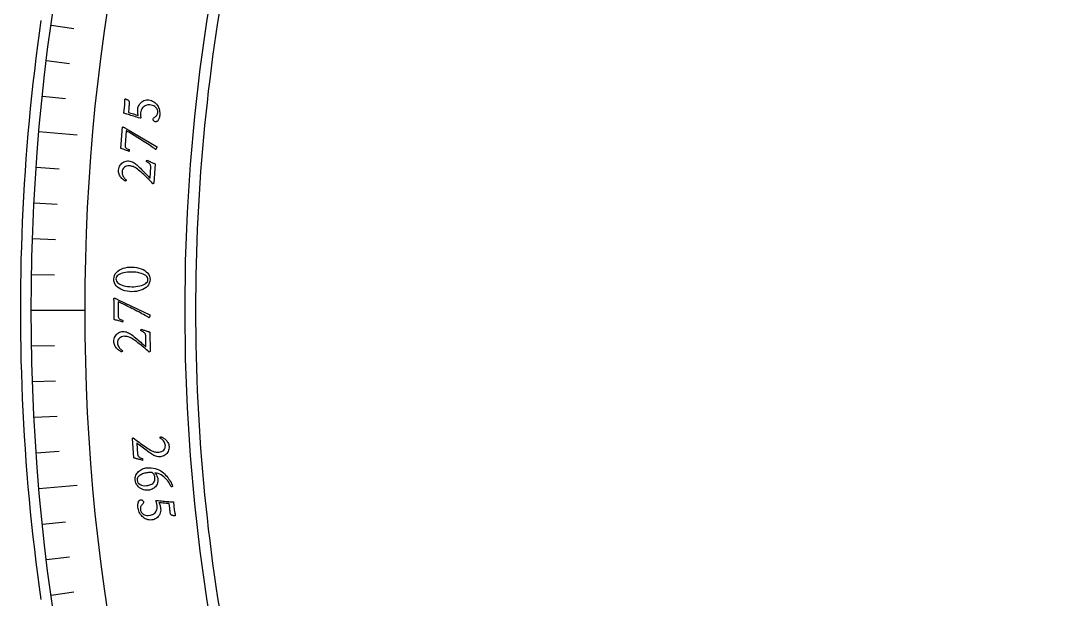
# Model space of a CAD drawing. Header units: millimetres. Extents: x -50 to 50, y -50 to 64.
# Drawn here: x -50 to -24.82, y -7.03 to 7.03 of the extents above; entities that cross this region are included whole.
import ezdxf

# ---------------------------------------------------------------- set-up
doc = ezdxf.new("R2010")
doc.units = ezdxf.units.MM
for name, color, linetype in [('CUT_INNER', 6, 'Continuous'), ('CUT_OUTER', 1, 'Continuous'), ('ENGRAVE', 7, 'Continuous'), ('ENGRAVE_FINE', 8, 'Continuous'), ('TEXT', 5, 'Continuous')]:
    doc.layers.add(name, color=color, linetype=linetype)

msp = doc.modelspace()

# ---------------------------------------------------------------- linework, layer by layer
at = {"layer": 'CUT_INNER'}
msp.add_lwpolyline([(-45.169, 7.2678), (-45.2128, 6.9905), (-45.2548, 6.7129), (-45.2952, 6.4351), (-45.3338, 6.1571), (-45.3707, 5.8788), (-45.4059, 5.6003), (-45.4394, 5.3216), (-45.4712, 5.0427), (-45.5013, 4.7636), (-45.5297, 4.4843), (-45.5564, 4.2048), (-45.5813, 3.9252), (-45.6045, 3.6455), (-45.626, 3.3656), (-45.6458, 3.0856), (-45.6639, 2.8054), (-45.6803, 2.5252), (-45.6949, 2.2448), (-45.7078, 1.9644), (-45.719, 1.6839), (-45.7285, 1.4034), (-45.7362, 1.1228), (-45.7422, 0.8421), (-45.7466, 0.5614), (-45.7491, 0.2807), (-45.75, 0), (-45.7491, -0.2807), (-45.7466, -0.5614), (-45.7422, -0.8421), (-45.7362, -1.1228), (-45.7285, -1.4034), (-45.719, -1.6839), (-45.7078, -1.9644), (-45.6949, -2.2448), (-45.6803, -2.5252), (-45.6639, -2.8054), (-45.6458, -3.0856), (-45.626, -3.3656), (-45.6045, -3.6455), (-45.5813, -3.9252), (-45.5564, -4.2048), (-45.5297, -4.4843), (-45.5013, -4.7636), (-45.4712, -5.0427), (-45.4394, -5.3216), (-45.4059, -5.6003), (-45.3707, -5.8788), (-45.3338, -6.1571), (-45.2952, -6.4351), (-45.2548, -6.7129), (-45.2128, -6.9905), (-45.169, -7.2678)], dxfattribs=at)
at = {"layer": 'CUT_OUTER'}
msp.add_lwpolyline([(-49.5029, -7.0329), (-49.5451, -6.729), (-49.5855, -6.4249), (-49.624, -6.1205), (-49.6606, -5.8159), (-49.6953, -5.5111), (-49.7282, -5.2061), (-49.7592, -4.9009), (-49.7884, -4.5954), (-49.8156, -4.2899), (-49.841, -3.9841), (-49.8645, -3.6782), (-49.8862, -3.3722), (-49.9059, -3.066), (-49.9238, -2.7598), (-49.9398, -2.4534), (-49.9539, -2.1469), (-49.9661, -1.8404), (-49.9765, -1.5337), (-49.9849, -1.2271), (-49.9915, -0.9203), (-49.9962, -0.6136), (-49.9991, -0.3068), (-50, 0), (-49.9991, 0.3068), (-49.9962, 0.6136), (-49.9915, 0.9203), (-49.9849, 1.2271), (-49.9765, 1.5337), (-49.9661, 1.8404), (-49.9539, 2.1469), (-49.9398, 2.4534), (-49.9238, 2.7598), (-49.9059, 3.066), (-49.8862, 3.3722), (-49.8645, 3.6782), (-49.841, 3.9841), (-49.8156, 4.2899), (-49.7884, 4.5954), (-49.7592, 4.9009), (-49.7282, 5.2061), (-49.6953, 5.5111), (-49.6606, 5.8159), (-49.624, 6.1205), (-49.5855, 6.4249), (-49.5451, 6.729), (-49.5029, 7.0329)], dxfattribs=at)
at = {"layer": 'ENGRAVE'}
for points in [[(-49.5557, 4.3356), (-48.6243, 4.2541)], [(-49.745, 0), (-48.436, 0)], [(-49.5557, -4.3356), (-48.6243, -4.2541)]]:
    msp.add_lwpolyline(points, dxfattribs=at)
for radius in [49.745, 48.436, 46.005]:
    msp.add_circle((0, 0), radius, dxfattribs=at)
at = {"layer": 'ENGRAVE_FINE'}
for points in [[(-49.2609, 6.9232), (-48.7053, 6.8451)], [(-49.3742, 6.0624), (-48.8174, 5.994)], [(-49.4725, 5.1998), (-48.9146, 5.1411)], [(-49.6238, 3.47), (-49.0642, 3.4309)], [(-49.6768, 2.6035), (-49.1166, 2.5741)], [(-49.7147, 1.7361), (-49.154, 1.7165)], [(-49.7374, 0.8682), (-49.1765, 0.8584)], [(-49.7374, -0.8682), (-49.1765, -0.8584)], [(-49.7147, -1.7361), (-49.154, -1.7165)], [(-49.6768, -2.6035), (-49.1166, -2.5741)], [(-49.6238, -3.47), (-49.0642, -3.4309)], [(-49.4725, -5.1998), (-48.9146, -5.1411)], [(-49.3742, -6.0624), (-48.8174, -5.994)], [(-49.2609, -6.9232), (-48.7053, -6.8451)]]:
    msp.add_lwpolyline(points, dxfattribs=at)
at = {"layer": 'TEXT'}
for points in [[(-47.1552, 4.8767), (-47.1489, 4.9155), (-47.1383, 4.9508), (-47.1235, 4.9825), (-47.1046, 5.0107), (-47.0825, 5.0353), (-47.0584, 5.0564), (-47.0322, 5.0741), (-47.0041, 5.0882), (-46.975, 5.0986), (-46.9459, 5.1051), (-46.9167, 5.1078), (-46.8875, 5.1065), (-46.8538, 5.101), (-46.8221, 5.0918), (-46.7925, 5.0792), (-46.7649, 5.063), (-46.7396, 5.0439), (-46.7165, 5.0227), (-46.6958, 4.9993), (-46.6775, 4.9737), (-46.6615, 4.9464), (-46.6481, 4.9179), (-46.6371, 4.8881), (-46.6286, 4.8572), (-46.6226, 4.8257), (-46.6193, 4.794), (-46.6186, 4.7623), (-46.6205, 4.7306), (-46.6224, 4.7167), (-46.6254, 4.7012), (-46.6295, 4.6842), (-46.6348, 4.6656), (-46.6411, 4.6468), (-46.6484, 4.6291), (-46.6568, 4.6124), (-46.6662, 4.5968), (-46.6693, 4.5939), (-46.6739, 4.5905), (-46.6799, 4.5866), (-46.6873, 4.582), (-46.6956, 4.578), (-46.7038, 4.5753), (-46.7121, 4.574), (-46.7204, 4.5741), (-46.7342, 4.5765), (-46.7465, 4.581), (-46.7571, 4.5875), (-46.7661, 4.5961), (-46.7731, 4.6058), (-46.7778, 4.616), (-46.7802, 4.6265), (-46.7802, 4.6374), (-46.7776, 4.6504), (-46.7724, 4.6617), (-46.7646, 4.6712), (-46.7543, 4.679), (-46.743, 4.686), (-46.7324, 4.6931), (-46.7223, 4.7003), (-46.7128, 4.7077), (-46.7028, 4.717), (-46.6941, 4.7274), (-46.6868, 4.7388), (-46.6809, 4.7514), (-46.6762, 4.7645), (-46.6725, 4.7776), (-46.6697, 4.7908), (-46.6678, 4.8039), (-46.6672, 4.8221), (-46.6691, 4.8406), (-46.6736, 4.8595), (-46.6805, 4.8787), (-46.6904, 4.8976), (-46.7037, 4.9153), (-46.7205, 4.9319), (-46.7407, 4.9474), (-46.7648, 4.961), (-46.7932, 4.9719), (-46.8257, 4.9801), (-46.8625, 4.9856), (-46.8845, 4.9866), (-46.9071, 4.9849), (-46.9304, 4.9806), (-46.9545, 4.9736), (-46.9783, 4.9635), (-47.0006, 4.9501), (-47.0215, 4.9332), (-47.0411, 4.9129), (-47.058, 4.8886), (-47.0713, 4.8599), (-47.0809, 4.8268), (-47.0868, 4.7892), (-47.0877, 4.777), (-47.0879, 4.7628), (-47.0876, 4.7466), (-47.0867, 4.7285), (-47.0851, 4.7106), (-47.0831, 4.6953), (-47.0806, 4.6826), (-47.0775, 4.6725), (-47.0781, 4.6705), (-47.0794, 4.6687), (-47.0816, 4.667), (-47.0845, 4.6655), (-47.0878, 4.6643), (-47.0912, 4.6635), (-47.0946, 4.6632), (-47.0981, 4.6633), (-47.1356, 4.6748), (-47.1731, 4.6863), (-47.2106, 4.6978), (-47.2481, 4.7093), (-47.2849, 4.7206), (-47.3205, 4.7316), (-47.3548, 4.7421), (-47.3878, 4.7523), (-47.4187, 4.7618), (-47.4466, 4.7701), (-47.4716, 4.7774), (-47.4936, 4.7836), (-47.4727, 4.9865), (-47.4714, 5.0007), (-47.4704, 5.0151), (-47.4698, 5.0297), (-47.4694, 5.0445), (-47.4693, 5.0588), (-47.4695, 5.0719), (-47.4698, 5.0838), (-47.4704, 5.0945), (-47.471, 5.1033), (-47.4714, 5.1095), (-47.4717, 5.1133), (-47.4718, 5.1146), (-47.4694, 5.1177), (-47.4672, 5.1207), (-47.4653, 5.1234), (-47.4635, 5.1258), (-47.4617, 5.1278), (-47.4596, 5.1291), (-47.4573, 5.1298), (-47.4546, 5.1298), (-47.4518, 5.1292), (-47.4473, 5.1278), (-47.4413, 5.1256), (-47.4336, 5.1226), (-47.425, 5.1189), (-47.416, 5.1146), (-47.4067, 5.1098), (-47.3969, 5.1044), (-47.3873, 5.0985), (-47.3785, 5.0923), (-47.3704, 5.0857), (-47.3631, 5.0787), (-47.3633, 5.0638), (-47.3636, 5.0475), (-47.3641, 5.0298), (-47.3647, 5.0106), (-47.3657, 4.99), (-47.3672, 4.9676), (-47.3691, 4.9434), (-47.3717, 4.9176), (-47.3835, 4.8023), (-47.3534, 4.7929), (-47.323, 4.7836), (-47.2924, 4.7743), (-47.2615, 4.7651), (-47.2308, 4.756), (-47.2009, 4.7468), (-47.1719, 4.7377), (-47.1436, 4.7285), (-47.1474, 4.7442), (-47.1506, 4.7619), (-47.1531, 4.7818), (-47.1549, 4.8039), (-47.1561, 4.8258), (-47.1565, 4.8452), (-47.1562, 4.8622), (-47.1552, 4.8767)], [(-47.5328, 4.3462), (-47.5317, 4.3599), (-47.5308, 4.3742), (-47.5301, 4.3889), (-47.5296, 4.4043), (-47.5292, 4.4183), (-47.5289, 4.4291), (-47.5285, 4.4367), (-47.5283, 4.4411), (-47.5271, 4.4448), (-47.5245, 4.4472), (-47.5205, 4.4484), (-47.5149, 4.4484), (-47.5074, 4.4469), (-47.4987, 4.4437), (-47.4888, 4.4388), (-47.4778, 4.4322), (-47.466, 4.4246), (-47.4538, 4.4168), (-47.4412, 4.4088), (-47.4281, 4.4005), (-46.6953, 3.9736), (-46.6937, 3.9711), (-46.6927, 3.9678), (-46.6922, 3.964), (-46.6923, 3.9594), (-46.6935, 3.9514), (-46.6957, 3.9426), (-46.6989, 3.933), (-46.7032, 3.9227), (-46.7079, 3.9133), (-46.7127, 3.9067), (-46.7176, 3.9029), (-46.7224, 3.9019), (-46.7488, 3.922), (-46.7779, 3.9433), (-46.8097, 3.9656), (-46.8442, 3.9891), (-46.8805, 4.0134), (-46.9179, 4.038), (-46.9563, 4.063), (-46.9956, 4.0884), (-47.0354, 4.1137), (-47.0748, 4.1386), (-47.1139, 4.1629), (-47.1527, 4.1867), (-47.1904, 4.2096), (-47.2264, 4.2313), (-47.2607, 4.2519), (-47.2932, 4.2713), (-47.3233, 4.2891), (-47.3502, 4.3051), (-47.3739, 4.3192), (-47.3944, 4.3315), (-47.411, 4.3414), (-47.4229, 4.3484), (-47.43, 4.3527), (-47.4324, 4.3541), (-47.4631, 4.0049), (-47.4632, 3.9856), (-47.4599, 3.9685), (-47.4532, 3.9536), (-47.4433, 3.9409), (-47.4297, 3.9295), (-47.4125, 3.9185), (-47.3915, 3.9079), (-47.3668, 3.8977), (-47.3633, 3.8959), (-47.361, 3.8923), (-47.3598, 3.8871), (-47.3599, 3.8802), (-47.3602, 3.8778), (-47.361, 3.8748), (-47.3622, 3.8712), (-47.3637, 3.8671), (-47.3655, 3.8629), (-47.3672, 3.8594), (-47.3688, 3.8565), (-47.3704, 3.8542), (-47.3977, 3.8655), (-47.4252, 3.8765), (-47.4531, 3.8873), (-47.4812, 3.8979), (-47.5079, 3.9077), (-47.5314, 3.9161), (-47.5519, 3.923), (-47.5692, 3.9286)], [(-46.93, 3.6418), (-46.9132, 3.6334), (-46.8954, 3.6247), (-46.8764, 3.6158), (-46.8562, 3.6067), (-46.836, 3.5976), (-46.8164, 3.5889), (-46.7976, 3.5807), (-46.7796, 3.5728), (-46.7634, 3.5659), (-46.7501, 3.5601), (-46.7396, 3.5557), (-46.7321, 3.5525), (-46.7653, 3.0836), (-46.7671, 3.0816), (-46.7693, 3.0795), (-46.7719, 3.0774), (-46.775, 3.0752), (-46.7782, 3.0733), (-46.781, 3.0719), (-46.7836, 3.0712), (-46.7858, 3.071), (-46.8163, 3.1018), (-46.8476, 3.133), (-46.8794, 3.1647), (-46.9119, 3.1968), (-46.9447, 3.2287), (-46.9773, 3.26), (-47.0098, 3.2907), (-47.0421, 3.3206), (-47.0737, 3.3493), (-47.1041, 3.3759), (-47.1331, 3.4006), (-47.1609, 3.4233), (-47.1893, 3.4445), (-47.216, 3.4619), (-47.241, 3.4754), (-47.2644, 3.4851), (-47.2873, 3.492), (-47.3108, 3.4975), (-47.3349, 3.5015), (-47.3597, 3.5041), (-47.3934, 3.5039), (-47.4247, 3.4981), (-47.4536, 3.4868), (-47.48, 3.4698), (-47.5024, 3.4484), (-47.5191, 3.4236), (-47.5301, 3.3954), (-47.5353, 3.364), (-47.5357, 3.3372), (-47.533, 3.3121), (-47.5272, 3.2884), (-47.5183, 3.2664), (-47.5075, 3.2461), (-47.4961, 3.2277), (-47.4839, 3.2112), (-47.4712, 3.1967), (-47.4589, 3.1842), (-47.4482, 3.1739), (-47.4391, 3.1659), (-47.4316, 3.1601), (-47.4324, 3.1558), (-47.4344, 3.1516), (-47.4375, 3.1473), (-47.4418, 3.1431), (-47.4463, 3.1393), (-47.4501, 3.1367), (-47.4532, 3.1352), (-47.4557, 3.1348), (-47.4628, 3.1383), (-47.4721, 3.1438), (-47.4834, 3.1513), (-47.4967, 3.1609), (-47.5112, 3.1723), (-47.5259, 3.1856), (-47.5408, 3.2009), (-47.5559, 3.218), (-47.5705, 3.2366), (-47.5838, 3.2565), (-47.5957, 3.2777), (-47.6064, 3.3001), (-47.6148, 3.3237), (-47.6203, 3.3485), (-47.6228, 3.3744), (-47.6224, 3.4014), (-47.618, 3.4337), (-47.6096, 3.4642), (-47.5972, 3.4929), (-47.5808, 3.5197), (-47.5613, 3.5442), (-47.5397, 3.5656), (-47.5159, 3.5841), (-47.49, 3.5995), (-47.4627, 3.6113), (-47.4349, 3.6192), (-47.4064, 3.623), (-47.3774, 3.6228), (-47.3487, 3.6192), (-47.321, 3.6131), (-47.2944, 3.6045), (-47.2689, 3.5933), (-47.2444, 3.5799), (-47.2209, 3.5646), (-47.1985, 3.5475), (-47.177, 3.5286), (-47.1491, 3.5019), (-47.1203, 3.4739), (-47.0906, 3.4445), (-47.06, 3.4138), (-47.0294, 3.3829), (-46.9999, 3.3529), (-46.9713, 3.3237), (-46.9436, 3.2955), (-46.9179, 3.2691), (-46.8947, 3.2456), (-46.8743, 3.2248), (-46.8566, 3.2069), (-46.8373, 3.4766), (-46.8375, 3.496), (-46.841, 3.5138), (-46.8479, 3.53), (-46.8582, 3.5446), (-46.8718, 3.5583), (-46.8889, 3.5719), (-46.9094, 3.5853), (-46.9333, 3.5986), (-46.9368, 3.6009), (-46.9392, 3.6043), (-46.9404, 3.6089), (-46.9405, 3.6146), (-46.9401, 3.617), (-46.9394, 3.6201), (-46.9382, 3.6238), (-46.9366, 3.6283), (-46.9349, 3.6327), (-46.9332, 3.6364), (-46.9316, 3.6394), (-46.93, 3.6418)], [(-47.7363, 0.7536), (-47.7318, 0.8005), (-47.7198, 0.8435), (-47.7003, 0.8825), (-47.6733, 0.9175), (-47.6402, 0.9484), (-47.6021, 0.9751), (-47.5591, 0.9976), (-47.5112, 1.0159), (-47.4597, 1.0299), (-47.4059, 1.0395), (-47.3499, 1.0447), (-47.2916, 1.0456), (-47.2335, 1.0421), (-47.1777, 1.0343), (-47.1244, 1.0222), (-47.0736, 1.0059), (-47.0265, 0.9854), (-46.9843, 0.9612), (-46.9471, 0.9332), (-46.9149, 0.9015), (-46.8889, 0.8662), (-46.8706, 0.8274), (-46.8599, 0.7853), (-46.8569, 0.7397), (-46.8613, 0.6955), (-46.8733, 0.6544), (-46.8929, 0.6166), (-46.9199, 0.582), (-46.9532, 0.5509), (-46.9912, 0.5238), (-47.0341, 0.5006), (-47.0819, 0.4813), (-47.1332, 0.4662), (-47.1869, 0.4556), (-47.2428, 0.4494), (-47.3011, 0.4477), (-47.3593, 0.4505), (-47.4151, 0.4576), (-47.4686, 0.4691), (-47.5196, 0.4851), (-47.5669, 0.5052), (-47.6091, 0.5294), (-47.6463, 0.5577), (-47.6785, 0.59), (-47.7044, 0.626), (-47.7226, 0.6652), (-47.7333, 0.7078), (-47.7363, 0.7536)], [(-47.6859, 0.7599), (-47.6831, 0.7319), (-47.6736, 0.7058), (-47.6576, 0.6816), (-47.6349, 0.6594), (-47.6068, 0.6394), (-47.5741, 0.6217), (-47.5369, 0.6063), (-47.4953, 0.5934), (-47.4501, 0.5829), (-47.4025, 0.5753), (-47.3524, 0.5705), (-47.2998, 0.5685), (-47.2477, 0.5692), (-47.1978, 0.5728), (-47.1501, 0.5792), (-47.1044, 0.5885), (-47.0621, 0.6001), (-47.0242, 0.6138), (-46.9908, 0.6295), (-46.9617, 0.6473), (-46.9382, 0.6669), (-46.9213, 0.688), (-46.911, 0.7107), (-46.9073, 0.735), (-46.9102, 0.7643), (-46.92, 0.7912), (-46.9366, 0.8156), (-46.9601, 0.8375), (-46.9893, 0.857), (-47.0231, 0.8741), (-47.0615, 0.8887), (-47.1044, 0.9009), (-47.1506, 0.9107), (-47.1988, 0.918), (-47.249, 0.9228), (-47.3011, 0.9251), (-47.3536, 0.9247), (-47.4035, 0.9216), (-47.4507, 0.9157), (-47.4952, 0.907), (-47.5362, 0.8958), (-47.5729, 0.8824), (-47.6053, 0.8667), (-47.6333, 0.8488), (-47.656, 0.829), (-47.6723, 0.8076), (-47.6823, 0.7846), (-47.6859, 0.7599)], [(-47.7307, 0.187), (-47.7308, 0.2007), (-47.7311, 0.2149), (-47.7317, 0.2297), (-47.7326, 0.245), (-47.7334, 0.259), (-47.734, 0.2698), (-47.7344, 0.2774), (-47.7345, 0.2819), (-47.7337, 0.2856), (-47.7313, 0.2882), (-47.7273, 0.2898), (-47.7218, 0.2903), (-47.7142, 0.2894), (-47.7052, 0.287), (-47.695, 0.283), (-47.6835, 0.2773), (-47.671, 0.2708), (-47.6582, 0.2641), (-47.6449, 0.2572), (-47.6312, 0.2502), (-46.864, -0.1112), (-46.8621, -0.1137), (-46.8608, -0.1168), (-46.86, -0.1206), (-46.8597, -0.1251), (-46.8602, -0.1332), (-46.8616, -0.1422), (-46.864, -0.152), (-46.8673, -0.1627), (-46.8713, -0.1725), (-46.8755, -0.1794), (-46.88, -0.1836), (-46.8847, -0.185), (-46.9127, -0.1673), (-46.9436, -0.1487), (-46.9772, -0.1292), (-47.0136, -0.1088), (-47.0519, -0.0878), (-47.0913, -0.0665), (-47.1317, -0.045), (-47.1731, -0.0231), (-47.2149, -0.0013), (-47.2563, 0.02), (-47.2974, 0.0408), (-47.3381, 0.0611), (-47.3777, 0.0807), (-47.4155, 0.0992), (-47.4514, 0.1167), (-47.4855, 0.1332), (-47.517, 0.1483), (-47.5452, 0.1619), (-47.5701, 0.1739), (-47.5916, 0.1843), (-47.609, 0.1927), (-47.6214, 0.1987), (-47.6289, 0.2023), (-47.6314, 0.2035), (-47.6316, -0.147), (-47.63, -0.1662), (-47.6252, -0.183), (-47.6173, -0.1973), (-47.6062, -0.2091), (-47.5917, -0.2192), (-47.5736, -0.2287), (-47.5518, -0.2374), (-47.5263, -0.2454), (-47.5226, -0.247), (-47.52, -0.2503), (-47.5184, -0.2554), (-47.5178, -0.2623), (-47.518, -0.2647), (-47.5185, -0.2677), (-47.5193, -0.2714), (-47.5205, -0.2757), (-47.5219, -0.28), (-47.5233, -0.2836), (-47.5247, -0.2867), (-47.5261, -0.2891), (-47.5542, -0.2802), (-47.5826, -0.2716), (-47.6113, -0.2633), (-47.6402, -0.2552), (-47.6677, -0.2477), (-47.6919, -0.2415), (-47.7128, -0.2363), (-47.7305, -0.2323)], [(-47.0688, -0.4623), (-47.0514, -0.4692), (-47.0328, -0.4763), (-47.0131, -0.4835), (-46.9923, -0.4908), (-46.9713, -0.4981), (-46.9511, -0.505), (-46.9316, -0.5116), (-46.913, -0.5179), (-46.8962, -0.5234), (-46.8825, -0.528), (-46.8717, -0.5315), (-46.8639, -0.534), (-46.8561, -1.004), (-46.8577, -1.0062), (-46.8597, -1.0084), (-46.8622, -1.0108), (-46.865, -1.0132), (-46.868, -1.0154), (-46.8707, -1.017), (-46.8732, -1.018), (-46.8754, -1.0183), (-46.9085, -0.9903), (-46.9423, -0.9619), (-46.9768, -0.9332), (-47.012, -0.9041), (-47.0475, -0.8751), (-47.0827, -0.8467), (-47.1177, -0.819), (-47.1525, -0.792), (-47.1865, -0.7662), (-47.2191, -0.7423), (-47.2502, -0.7203), (-47.2798, -0.7001), (-47.3099, -0.6814), (-47.338, -0.6664), (-47.3641, -0.6551), (-47.3883, -0.6476), (-47.4117, -0.6427), (-47.4356, -0.6392), (-47.46, -0.6373), (-47.4849, -0.6369), (-47.5184, -0.64), (-47.5491, -0.6485), (-47.5769, -0.6624), (-47.6018, -0.6816), (-47.6222, -0.7049), (-47.6367, -0.731), (-47.6452, -0.76), (-47.6476, -0.7918), (-47.6457, -0.8185), (-47.6408, -0.8433), (-47.6329, -0.8663), (-47.6221, -0.8875), (-47.6096, -0.9068), (-47.5966, -0.9241), (-47.5831, -0.9395), (-47.5691, -0.9529), (-47.5558, -0.9643), (-47.5442, -0.9736), (-47.5345, -0.9808), (-47.5265, -0.9859), (-47.527, -0.9902), (-47.5286, -0.9946), (-47.5313, -0.9991), (-47.5352, -1.0037), (-47.5394, -1.0078), (-47.5429, -1.0108), (-47.5459, -1.0125), (-47.5483, -1.0132), (-47.5558, -1.0103), (-47.5654, -1.0056), (-47.5773, -0.9991), (-47.5914, -0.9908), (-47.6069, -0.9806), (-47.6227, -0.9686), (-47.6389, -0.9548), (-47.6554, -0.9391), (-47.6716, -0.9217), (-47.6865, -0.903), (-47.7003, -0.883), (-47.7128, -0.8616), (-47.7233, -0.8388), (-47.731, -0.8146), (-47.7357, -0.7891), (-47.7376, -0.7621), (-47.7361, -0.7296), (-47.7304, -0.6985), (-47.7205, -0.6688), (-47.7065, -0.6406), (-47.6893, -0.6145), (-47.6696, -0.5913), (-47.6475, -0.5709), (-47.623, -0.5533), (-47.5969, -0.539), (-47.5698, -0.5288), (-47.5418, -0.5226), (-47.5129, -0.5203), (-47.484, -0.5213), (-47.4559, -0.5249), (-47.4286, -0.5312), (-47.4022, -0.5401), (-47.3766, -0.5514), (-47.3519, -0.5645), (-47.3281, -0.5796), (-47.305, -0.5966), (-47.2749, -0.6207), (-47.2437, -0.6461), (-47.2116, -0.6728), (-47.1784, -0.7007), (-47.1453, -0.7289), (-47.1132, -0.7562), (-47.0822, -0.7827), (-47.0522, -0.8085), (-47.0242, -0.8325), (-46.9992, -0.8539), (-46.977, -0.8728), (-46.9578, -0.8891), (-46.9621, -0.6187), (-46.964, -0.5995), (-46.969, -0.5821), (-46.9773, -0.5665), (-46.9888, -0.5529), (-47.0036, -0.5403), (-47.0218, -0.5283), (-47.0434, -0.5167), (-47.0683, -0.5056), (-47.072, -0.5036), (-47.0747, -0.5004), (-47.0763, -0.496), (-47.0769, -0.4903), (-47.0768, -0.4879), (-47.0763, -0.4847), (-47.0754, -0.4809), (-47.0742, -0.4763), (-47.0729, -0.4718), (-47.0715, -0.4679), (-47.0702, -0.4648), (-47.0688, -0.4623)], [(-47.0415, -3.6504), (-47.0594, -3.6447), (-47.0783, -3.6389), (-47.0985, -3.633), (-47.1198, -3.627), (-47.1412, -3.621), (-47.1618, -3.6154), (-47.1817, -3.6101), (-47.2007, -3.605), (-47.2178, -3.6005), (-47.2318, -3.5968), (-47.2428, -3.594), (-47.2508, -3.5919), (-47.2844, -3.1178), (-47.2829, -3.1156), (-47.281, -3.1132), (-47.2787, -3.1107), (-47.2759, -3.1081), (-47.2731, -3.1058), (-47.2704, -3.1041), (-47.268, -3.103), (-47.2658, -3.1025), (-47.2315, -3.1293), (-47.1964, -3.1563), (-47.1606, -3.1836), (-47.124, -3.2112), (-47.0872, -3.2385), (-47.0506, -3.2651), (-47.0141, -3.291), (-46.9779, -3.3161), (-46.9426, -3.3399), (-46.9088, -3.3619), (-46.8765, -3.3821), (-46.8457, -3.4004), (-46.8146, -3.4172), (-46.7857, -3.4304), (-46.759, -3.44), (-46.7344, -3.446), (-46.7108, -3.4494), (-46.6867, -3.4513), (-46.6622, -3.4518), (-46.6373, -3.4506), (-46.6041, -3.4455), (-46.574, -3.4354), (-46.547, -3.4201), (-46.5233, -3.3999), (-46.5042, -3.3759), (-46.4912, -3.3495), (-46.4843, -3.3207), (-46.4836, -3.2895), (-46.4869, -3.2636), (-46.493, -3.2396), (-46.502, -3.2175), (-46.5138, -3.1974), (-46.5272, -3.1791), (-46.5411, -3.1628), (-46.5553, -3.1484), (-46.5699, -3.136), (-46.5837, -3.1254), (-46.5957, -3.1169), (-46.6057, -3.1102), (-46.6139, -3.1056), (-46.6136, -3.1014), (-46.6122, -3.097), (-46.6097, -3.0924), (-46.606, -3.0877), (-46.602, -3.0835), (-46.5986, -3.0804), (-46.5957, -3.0785), (-46.5934, -3.0778), (-46.5858, -3.0803), (-46.5759, -3.0845), (-46.5638, -3.0903), (-46.5493, -3.0978), (-46.5334, -3.107), (-46.5171, -3.118), (-46.5003, -3.1308), (-46.483, -3.1454), (-46.4661, -3.1615), (-46.4503, -3.179), (-46.4356, -3.1978), (-46.422, -3.218), (-46.4104, -3.2397), (-46.4015, -3.2628), (-46.3954, -3.2874), (-46.3921, -3.3135), (-46.3919, -3.3453), (-46.3959, -3.3759), (-46.404, -3.4053), (-46.4163, -3.4336), (-46.432, -3.46), (-46.4503, -3.4839), (-46.4711, -3.5053), (-46.4944, -3.524), (-46.5196, -3.5396), (-46.546, -3.5514), (-46.5735, -3.5593), (-46.6022, -3.5635), (-46.6311, -3.5644), (-46.6594, -3.5626), (-46.687, -3.5582), (-46.7139, -3.5511), (-46.7402, -3.5417), (-46.7657, -3.5303), (-46.7904, -3.5169), (-46.8144, -3.5015), (-46.846, -3.4794), (-46.8786, -3.4561), (-46.9123, -3.4315), (-46.947, -3.4056), (-46.9817, -3.3795), (-47.0152, -3.354), (-47.0476, -3.3291), (-47.079, -3.305), (-47.1082, -3.2824), (-47.1343, -3.2621), (-47.1574, -3.2443), (-47.1774, -3.2289), (-47.1581, -3.5004), (-47.155, -3.5197), (-47.1489, -3.5369), (-47.1396, -3.5519), (-47.1273, -3.5649), (-47.1117, -3.5766), (-47.0928, -3.5875), (-47.0705, -3.5977), (-47.0448, -3.6071), (-47.041, -3.6089), (-47.0382, -3.6119), (-47.0363, -3.6162), (-47.0353, -3.6219), (-47.0353, -3.6243), (-47.0356, -3.6275), (-47.0361, -3.6314), (-47.037, -3.636), (-47.0381, -3.6407), (-47.0392, -3.6446), (-47.0403, -3.6479), (-47.0415, -3.6504)], [(-46.6671, -4.1052), (-46.6658, -4.1392), (-46.668, -4.1707), (-46.6737, -4.1996), (-46.683, -4.2259), (-46.6951, -4.2499), (-46.7092, -4.2716), (-46.7254, -4.2911), (-46.7436, -4.3084), (-46.7632, -4.3235), (-46.7834, -4.3367), (-46.8044, -4.348), (-46.8261, -4.3573), (-46.8477, -4.3648), (-46.8682, -4.3707), (-46.8878, -4.3749), (-46.9064, -4.3774), (-46.9436, -4.3785), (-46.9798, -4.3749), (-47.0152, -4.3666), (-47.0498, -4.3535), (-47.0824, -4.3362), (-47.1122, -4.3155), (-47.1392, -4.2914), (-47.1633, -4.2638), (-47.1836, -4.2332), (-47.199, -4.2001), (-47.2097, -4.1646), (-47.2155, -4.1266), (-47.2164, -4.0964), (-47.2138, -4.0673), (-47.2076, -4.0395), (-47.1979, -4.0129), (-47.1853, -3.9877), (-47.1703, -3.9642), (-47.153, -3.9423), (-47.1333, -3.9222), (-47.1117, -3.9038), (-47.0887, -3.8873), (-47.0641, -3.8728), (-47.0381, -3.8602), (-47.0113, -3.8497), (-46.9844, -3.8415), (-46.9574, -3.8358), (-46.9302, -3.8324), (-46.8785, -3.8302), (-46.8278, -3.8324), (-46.7782, -3.8388), (-46.7296, -3.8495), (-46.6829, -3.8643), (-46.6388, -3.8831), (-46.5973, -3.9059), (-46.5585, -3.9328), (-46.5304, -3.9556), (-46.5032, -3.9804), (-46.4769, -4.007), (-46.4514, -4.0355), (-46.4272, -4.0651), (-46.4044, -4.0952), (-46.3832, -4.1258), (-46.3635, -4.1568), (-46.3457, -4.1876), (-46.3303, -4.2174), (-46.3172, -4.2463), (-46.3065, -4.2743), (-46.3071, -4.2788), (-46.3097, -4.2826), (-46.3145, -4.2857), (-46.3213, -4.2881), (-46.3287, -4.29), (-46.3349, -4.2915), (-46.34, -4.2925), (-46.3441, -4.293), (-46.3538, -4.2717), (-46.365, -4.249), (-46.3777, -4.225), (-46.3919, -4.1996), (-46.408, -4.1736), (-46.4261, -4.1477), (-46.4463, -4.1218), (-46.4686, -4.096), (-46.4932, -4.0711), (-46.5204, -4.0477), (-46.5501, -4.026), (-46.5824, -4.0058), (-46.6176, -3.9878), (-46.6559, -3.9727), (-46.6975, -3.9605), (-46.7422, -3.9511), (-46.7268, -3.9685), (-46.713, -3.987), (-46.7007, -4.0067), (-46.69, -4.0276), (-46.6811, -4.0486), (-46.6744, -4.0685), (-46.6697, -4.0873), (-46.6671, -4.1052)], [(-46.803, -3.945), (-46.8144, -3.9447), (-46.8259, -3.9445), (-46.8375, -3.9445), (-46.8493, -3.9447), (-46.8612, -3.9451), (-46.8731, -3.9457), (-46.885, -3.9464), (-46.8968, -3.9473), (-46.92, -3.9499), (-46.9437, -3.9537), (-46.9677, -3.9588), (-46.9922, -3.9652), (-47.0163, -3.9728), (-47.0395, -3.9817), (-47.0618, -3.9918), (-47.083, -4.0031), (-47.1027, -4.0157), (-47.1202, -4.0293), (-47.1357, -4.0442), (-47.149, -4.0602), (-47.1595, -4.0772), (-47.1665, -4.0952), (-47.17, -4.1141), (-47.1699, -4.1339), (-47.1634, -4.165), (-47.1493, -4.1924), (-47.1279, -4.2161), (-47.0991, -4.2361), (-47.0649, -4.2515), (-47.0273, -4.2613), (-46.9864, -4.2655), (-46.9421, -4.2641), (-46.9135, -4.2605), (-46.8861, -4.2547), (-46.86, -4.2468), (-46.8351, -4.2369), (-46.8121, -4.2248), (-46.7918, -4.2104), (-46.7742, -4.1938), (-46.7592, -4.1748), (-46.7476, -4.1534), (-46.7401, -4.1294), (-46.7366, -4.1028), (-46.7373, -4.0736), (-46.7391, -4.0587), (-46.7422, -4.0431), (-46.7464, -4.0268), (-46.7519, -4.0099), (-46.7596, -3.9929), (-46.7707, -3.9764), (-46.7852, -3.9604), (-46.803, -3.945)], [(-46.5988, -4.8192), (-46.597, -4.858), (-46.6001, -4.8943), (-46.608, -4.928), (-46.6207, -4.9592), (-46.6371, -4.9877), (-46.6562, -5.0132), (-46.678, -5.0358), (-46.7024, -5.0555), (-46.7287, -5.0719), (-46.7557, -5.0844), (-46.7837, -5.0933), (-46.8124, -5.0983), (-46.8466, -5.1002), (-46.8795, -5.0981), (-46.9111, -5.0921), (-46.9415, -5.0821), (-46.9704, -5.0688), (-46.9974, -5.0529), (-47.0226, -5.0342), (-47.046, -5.0129), (-47.0673, -4.9894), (-47.0865, -4.9641), (-47.1034, -4.937), (-47.1182, -4.9082), (-47.1305, -4.8782), (-47.1403, -4.8476), (-47.1474, -4.8164), (-47.152, -4.7845), (-47.1529, -4.7703), (-47.1531, -4.7544), (-47.1524, -4.7367), (-47.151, -4.7173), (-47.1486, -4.6974), (-47.1449, -4.6783), (-47.14, -4.6601), (-47.1338, -4.6428), (-47.1313, -4.6394), (-47.1275, -4.6351), (-47.1224, -4.63), (-47.116, -4.6241), (-47.1087, -4.6185), (-47.1011, -4.6142), (-47.0933, -4.6113), (-47.0851, -4.6098), (-47.071, -4.6095), (-47.0582, -4.6116), (-47.0465, -4.6159), (-47.036, -4.6226), (-47.0272, -4.6309), (-47.0206, -4.6399), (-47.0162, -4.6498), (-47.014, -4.6606), (-47.0141, -4.6739), (-47.0169, -4.6861), (-47.0227, -4.697), (-47.0312, -4.7067), (-47.0409, -4.7158), (-47.0499, -4.725), (-47.0584, -4.7341), (-47.0662, -4.7433), (-47.0741, -4.7545), (-47.0805, -4.7665), (-47.0853, -4.7793), (-47.0886, -4.7929), (-47.0905, -4.8068), (-47.0915, -4.8205), (-47.0916, -4.8341), (-47.0907, -4.8475), (-47.0876, -4.8655), (-47.0819, -4.8834), (-47.0737, -4.9012), (-47.0629, -4.9187), (-47.0493, -4.9352), (-47.0326, -4.9499), (-47.0127, -4.9628), (-46.9897, -4.9738), (-46.9632, -4.9821), (-46.9333, -4.9868), (-46.8997, -4.988), (-46.8625, -4.9856), (-46.8409, -4.982), (-46.8191, -4.9756), (-46.7972, -4.9664), (-46.7751, -4.9546), (-46.754, -4.9399), (-46.735, -4.9221), (-46.718, -4.9014), (-46.7031, -4.8776), (-46.6914, -4.8506), (-46.6843, -4.82), (-46.6816, -4.7858), (-46.6834, -4.7481), (-46.685, -4.7362), (-46.6876, -4.7223), (-46.6911, -4.7067), (-46.6957, -4.6892), (-46.7007, -4.6721), (-46.7057, -4.6577), (-46.7107, -4.6458), (-46.7157, -4.6366), (-46.7155, -4.6345), (-46.7145, -4.6325), (-46.7127, -4.6304), (-46.7102, -4.6284), (-46.7071, -4.6265), (-46.704, -4.6251), (-46.7007, -4.6242), (-46.6973, -4.6236), (-46.6583, -4.6274), (-46.6192, -4.6312), (-46.5802, -4.635), (-46.5412, -4.6388), (-46.5028, -4.6425), (-46.4658, -4.6461), (-46.4301, -4.6495), (-46.3958, -4.6528), (-46.3636, -4.6558), (-46.3346, -4.6583), (-46.3087, -4.6604), (-46.2859, -4.6619), (-46.2656, -4.8597), (-46.2639, -4.8735), (-46.262, -4.8874), (-46.2596, -4.9015), (-46.2568, -4.9157), (-46.2539, -4.9293), (-46.2511, -4.9418), (-46.2482, -4.953), (-46.2455, -4.963), (-46.243, -4.9713), (-46.2413, -4.9771), (-46.2403, -4.9807), (-46.2399, -4.9819), (-46.2416, -4.9854), (-46.2431, -4.9886), (-46.2444, -4.9916), (-46.2456, -4.9943), (-46.2469, -4.9965), (-46.2487, -4.9982), (-46.2509, -4.9994), (-46.2534, -5), (-46.2564, -5), (-46.261, -4.9996), (-46.2674, -4.9987), (-46.2755, -4.9975), (-46.2847, -4.9958), (-46.2944, -4.9936), (-46.3046, -4.991), (-46.3152, -4.9879), (-46.3258, -4.9843), (-46.3357, -4.9802), (-46.345, -4.9756), (-46.3537, -4.9705), (-46.3566, -4.9562), (-46.3597, -4.9405), (-46.3629, -4.9234), (-46.3663, -4.905), (-46.3696, -4.885), (-46.3728, -4.8633), (-46.3757, -4.8398), (-46.3786, -4.8145), (-46.3901, -4.7016), (-46.4215, -4.6986), (-46.4531, -4.6957), (-46.485, -4.6928), (-46.5171, -4.6901), (-46.5489, -4.6873), (-46.58, -4.6844), (-46.6103, -4.6813), (-46.6399, -4.678), (-46.633, -4.6924), (-46.6264, -4.709), (-46.62, -4.7278), (-46.6137, -4.7488), (-46.6082, -4.7697), (-46.6039, -4.7884), (-46.6007, -4.8049), (-46.5988, -4.8192)]]:
    msp.add_lwpolyline(points, close=True, dxfattribs=at)

doc.saveas('drawing.dxf')
